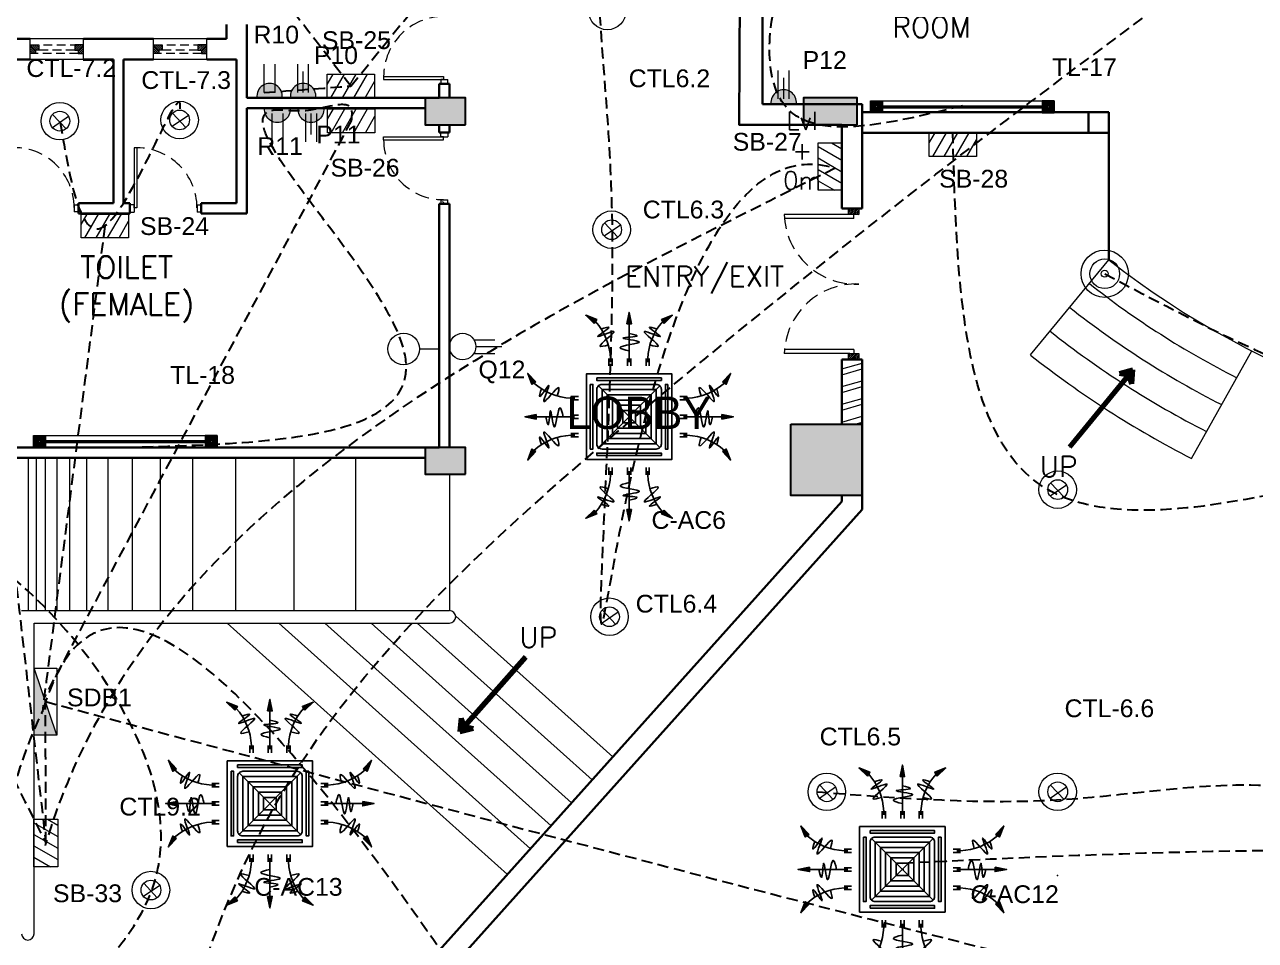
# Model space of a CAD drawing. Header units: inches. Extents: x 845 to 17085, y 908 to 10810.
# Drawn here: x 4507.4 to 4922.8, y 3583.6 to 3892.8 of the extents above; entities that cross this region are included whole.
import ezdxf

# ---------------------------------------------------------------- set-up
doc = ezdxf.new("R2010")
doc.units = ezdxf.units.IN
doc.header["$LTSCALE"] = 15
doc.header["$MEASUREMENT"] = 0
for name, pattern in [('ACAD_ISO03W100', [30, 12, -18]), ('ACAD_ISO04W100', [30.5, 24, -3, 0.5, -3]), ('CENTER2', [1.125, 0.75, -0.125, 0.125, -0.125]), ('CONTINUA', [0]), ('DASHED2', [0.375, 0.25, -0.125]), ('HIDDEN', [0.375, 0.25, -0.125])]:
    doc.linetypes.add(name, pattern=pattern)
for name, color, linetype, lineweight in [('.13', 5, 'Continuous', 13), ('.15', 4, 'Continuous', 15), ('c1', 21, 'Continuous', 30), ('E. Fixture', 6, 'Continuous', 20), ('FURN', 43, 'Continuous', 18), ('FURN 2', 34, 'Continuous', 15), ('FURNITURE', 175, 'Continuous', 80), ('GRID', 8, 'ACAD_ISO04W100', 5), ('HATCH', 251, 'Continuous', 5), ('humans', 7, 'Continuous', 15), ('L-TXT', 255, 'Continuous', 9), ('PDF_Layer1', 1, 'Continuous', 18), ('SLD', 140, 'Continuous', 9), ('wall 1', 1, 'Continuous', 35), ('WIND & DOOR', 160, 'Continuous', 9), ('window and door', 170, 'Continuous', 9)]:
    doc.layers.add(name, color=color, linetype=linetype, lineweight=lineweight)
for name, color, linetype in [('AIR', 7, 'Continuous'), ('AIR-00', 8, 'Continuous'), ('AIR-01', 105, 'Continuous'), ('AIR-02', 2, 'Continuous'), ('AIR-04', 40, 'Continuous'), ('DB cable', 141, 'HIDDEN'), ('dimension', 7, 'Continuous'), ('SB cable', 58, 'CENTER2'), ('Text', 255, 'Continuous')]:
    doc.layers.add(name, color=color, linetype=linetype)
doc.styles.add('ROMANS', font='ROMANS')
doc.styles.get("Standard").update_dxf_attribs({"font": 'arial.ttf'})
doc.dimstyles.get("Standard").update_dxf_attribs({"dimtxt": 9.75, "dimasz": 6.25, "dimexe": 0.18, "dimexo": 0.0625, "dimgap": 0.09, "dimtad": 0, "dimdec": 1, "dimzin": 0, "dimdsep": 46, "dimlunit": 4, "dimtxsty": 'Standard', "dimblk": 'ARCHTICK', "dimcen": 0.09, "dimadec": 0, "dimazin": 0, "dimtfac": 1, "dimtdec": 1, "dimtofl": 0, "dimtmove": 0, "dimatfit": 3, "dimldrblk": 'ARCHTICK', "dimfxl": 1, "dimtolj": 1, "dimtzin": 0, "dimlwd": 25, "dimarcsym": 0})

# ---------------------------------------------------------------- blocks, each defined once
blk = doc.blocks.new('ARROW')
at = {"layer": 'FURNITURE'}
h = blk.add_hatch(color=4, dxfattribs=at)
h.dxf.hatch_style = 1
h.paths.add_polyline_path([(3172.813, 3642.279), (3172.7, 3642.199), (3172.768, 3642.199)])
h.paths.add_polyline_path([(3172.768, 3642.199), (3172.7, 3642.199), (3172.813, 3642.119)])
at = {"color": 4}
blk.add_line((3173.701, 3642.202), (3173.701, 3642.196), dxfattribs=at)
at = {"layer": 'FURNITURE', "color": 4}
for p, q in [((3172.7, 3642.199), (3172.813, 3642.279)), ((3173.701, 3642.202), (3172.7, 3642.202)), ((3173.701, 3642.199), (3172.7, 3642.199)), ((3172.7, 3642.199), (3172.813, 3642.119)), ((3173.701, 3642.196), (3172.7, 3642.196)), ((3172.813, 3642.279), (3172.768, 3642.199)), ((3172.813, 3642.119), (3172.768, 3642.199))]:
    blk.add_line(p, q, dxfattribs=at)
blk = doc.blocks.new('C')
at = {"layer": 'E. Fixture'}
blk.add_hatch(color=256, dxfattribs=at).paths.add_polyline_path([(27131.11, -3595.1), (27140.34, -3595.1), (27140.34, -3591.94)])
blk.add_line((27140.34, -3591.94), (27131.11, -3595.1), dxfattribs=at)
blk.add_lwpolyline([(27131.11, -3591.94), (27140.34, -3591.94), (27140.34, -3595.1), (27131.11, -3595.1), (27131.11, -3591.94)], dxfattribs=at)
blk = doc.blocks.new('05')
at = {"layer": 'E. Fixture'}
blk.add_hatch(color=256, dxfattribs=at).paths.add_polyline_path([(27124.32, -3822.56), (27124.32, -3814.56, 1.138442)])
for p, q in [((27124.32, -3822.56), (27124.32, -3814.56)), ((27122.65, -3816.83), (27113.67, -3816.83)), ((27122.65, -3820.28), (27113.67, -3820.28)), ((27122.65, -3818.56), (27115.97, -3818.56))]:
    blk.add_line(p, q, dxfattribs=at)
blk.add_arc((27123.8, -3818.56), 4.03, 82.5917, 277.4083, dxfattribs=at)
blk = doc.blocks.new('10')
at = {"layer": 'E. Fixture'}
blk.add_hatch(color=256, dxfattribs=at).paths.add_polyline_path([(27132.13, -3831.38), (27132.13, -3823.38, 1.138442)])
for p, q in [((27132.13, -3831.38), (27132.13, -3823.38)), ((27130.46, -3825.65), (27121.48, -3825.65)), ((27130.46, -3829.1), (27121.48, -3829.1))]:
    blk.add_line(p, q, dxfattribs=at)
blk.add_arc((27131.61, -3827.38), 4.03, 82.5917, 277.4083, dxfattribs=at)
blk = doc.blocks.new('oo')
at = {"layer": 'E. Fixture', "lineweight": 15}
for p, q in [((755.23, 589.1), (809.18, 589.1)), ((755.23, 589.03), (809.18, 589.03)), ((755.23, 588.97), (809.18, 588.97)), ((755.23, 588.9), (809.18, 588.9)), ((755.23, 588.77), (809.18, 588.77)), ((755.23, 588.63), (809.18, 588.63)), ((755.23, 588.57), (809.18, 588.57)), ((755.23, 588.5), (809.18, 588.5)), ((755.23, 588.43), (809.18, 588.43)), ((755.23, 588.43), (809.18, 588.43))]:
    blk.add_line(p, q, dxfattribs=at)
at = {"layer": 'E. Fixture', "color": 5, "lineweight": 15}
blk.add_lwpolyline([(751.23, 590.77), (813.18, 590.77), (813.18, 586.76), (751.23, 586.76), (751.23, 590.77)], dxfattribs=at)
at = {"layer": 'HATCH', "lineweight": 15}
for points in [[(751.23, 590.77), (755.23, 590.77), (755.23, 586.76), (751.23, 586.76)], [(751.56, 590.43), (754.89, 590.43), (754.89, 587.1), (751.56, 587.1)], [(751.89, 590.1), (754.56, 590.1), (754.56, 587.43), (751.89, 587.43)], [(813.18, 590.77), (809.18, 590.77), (809.18, 586.76), (813.18, 586.76)], [(812.85, 590.43), (809.51, 590.43), (809.51, 587.1), (812.85, 587.1)], [(812.52, 590.1), (809.85, 590.1), (809.85, 587.43), (812.52, 587.43)], [(752.23, 589.77), (754.23, 589.77), (754.23, 587.76), (752.23, 587.76)], [(752.56, 589.43), (753.89, 589.43), (753.89, 588.1), (752.56, 588.1)], [(752.89, 589.1), (753.56, 589.1), (753.56, 588.43), (752.89, 588.43)], [(812.18, 589.77), (810.18, 589.77), (810.18, 587.76), (812.18, 587.76)], [(811.85, 589.43), (810.52, 589.43), (810.52, 588.1), (811.85, 588.1)], [(811.52, 589.1), (810.85, 589.1), (810.85, 588.43), (811.52, 588.43)]]:
    blk.add_lwpolyline(points, close=True, dxfattribs=at)
blk = doc.blocks.new('FCU-13000P (CASSETTE SPLIT)')
at = {"layer": 'AIR-00', "ltscale": 3}
for p, q in [((0, 0.523), (0, 1)), ((-0.193, 0.558), (-0.193, 0.487)), ((-0.162, 0.558), (-0.162, 0.487)), ((-0.016, 0.558), (-0.016, 0.487)), ((0.016, 0.558), (0.016, 0.487)), ((0.162, 0.558), (0.162, 0.487)), ((0.193, 0.558), (0.193, 0.487)), ((-0.558, 0.193), (-0.487, 0.193)), ((-0.558, 0.162), (-0.487, 0.162)), ((0.558, 0.193), (0.487, 0.193)), ((0.558, 0.162), (0.487, 0.162)), ((-0.523, 0), (-1, 0)), ((-0.558, 0.016), (-0.487, 0.016)), ((0.558, 0.016), (0.487, 0.016)), ((0.523, 0), (1, 0)), ((-0.558, -0.016), (-0.487, -0.016)), ((0.558, -0.016), (0.487, -0.016)), ((-0.558, -0.162), (-0.487, -0.162)), ((-0.558, -0.193), (-0.487, -0.193)), ((0.558, -0.162), (0.487, -0.162)), ((0.558, -0.193), (0.487, -0.193)), ((-0.193, -0.558), (-0.193, -0.487)), ((-0.162, -0.558), (-0.162, -0.487)), ((-0.016, -0.558), (-0.016, -0.487)), ((0, -0.523), (0, -1)), ((0.016, -0.558), (0.016, -0.487)), ((0.162, -0.558), (0.162, -0.487)), ((0.193, -0.558), (0.193, -0.487))]:
    blk.add_line(p, q, dxfattribs=at)
at = {"layer": 'AIR-00'}
for p, q in [((0.295, -0.295), (-0.295, 0.295)), ((0.295, 0.295), (-0.295, -0.295))]:
    blk.add_line(p, q, dxfattribs=at)
at = {"layer": 'AIR-00', "ltscale": 3}
for points in [[(-0.335, 0.895), (-0.311, 0.932), (-0.416, 0.973)], [(-0.022, 0.89), (0.022, 0.89), (0, 1)], [(0.335, 0.895), (0.311, 0.932), (0.416, 0.973)], [(-0.895, 0.335), (-0.932, 0.311), (-0.973, 0.416)], [(0.895, 0.335), (0.932, 0.311), (0.973, 0.416)], [(-0.89, 0.022), (-0.89, -0.022), (-1, 0)], [(0.89, 0.022), (0.89, -0.022), (1, 0)], [(-0.895, -0.335), (-0.932, -0.311), (-0.973, -0.416)], [(0.895, -0.335), (0.932, -0.311), (0.973, -0.416)], [(-0.335, -0.895), (-0.311, -0.932), (-0.416, -0.973)], [(-0.022, -0.89), (0.022, -0.89), (0, -1)], [(0.335, -0.895), (0.311, -0.932), (0.416, -0.973)]]:
    blk.add_lwpolyline(points, close=True, dxfattribs=at)
at = {"layer": 'AIR-00'}
for points in [[(-0.323, 0.914, -0.171809), (-0.178, 0.558), (-0.178, 0.522)], [(0.323, 0.914, 0.171809), (0.178, 0.558), (0.178, 0.522)], [(-0.914, 0.323, 0.171809), (-0.558, 0.178), (-0.522, 0.178)], [(0.914, 0.323, -0.171809), (0.558, 0.178), (0.522, 0.178)], [(-0.914, -0.323, -0.171809), (-0.558, -0.178), (-0.522, -0.178)], [(0.914, -0.323, 0.171809), (0.558, -0.178), (0.522, -0.178)], [(-0.323, -0.914, 0.171809), (-0.178, -0.558), (-0.178, -0.522)], [(0.323, -0.914, -0.171809), (0.178, -0.558), (0.178, -0.522)]]:
    blk.add_lwpolyline(points, format="xyb", dxfattribs=at)
for points in [[(-0.26, -0.26), (0.26, -0.26), (0.26, 0.26), (-0.26, 0.26)], [(-0.21, -0.21), (0.21, -0.21), (0.21, 0.21), (-0.21, 0.21)], [(-0.16, -0.16), (0.16, -0.16), (0.16, 0.16), (-0.16, 0.16)], [(-0.11, -0.11), (0.11, -0.11), (0.11, 0.11), (-0.11, 0.11)], [(-0.06, -0.06), (0.06, -0.06), (0.06, 0.06), (-0.06, 0.06)]]:
    blk.add_lwpolyline(points, close=True, dxfattribs=at)
at = {"layer": 'AIR-00', "ltscale": 3}
for points in [[(-0.268, 0.84), (-0.231, 0.852), (-0.134, 0.882), (-0.422, 0.704), (0.005, 0.903), (-0.358, 0.645), (-0.239, 0.678), (-0.199, 0.69)], [(0.268, 0.84), (0.231, 0.852), (0.134, 0.882), (0.422, 0.704), (-0.005, 0.903), (0.358, 0.645), (0.239, 0.678), (0.199, 0.69)], [(-0.84, 0.268), (-0.852, 0.231), (-0.882, 0.134), (-0.704, 0.422), (-0.903, -0.005), (-0.645, 0.358), (-0.678, 0.239), (-0.69, 0.199)], [(0.84, 0.268), (0.852, 0.231), (0.882, 0.134), (0.704, 0.422), (0.903, -0.005), (0.645, 0.358), (0.678, 0.239), (0.69, 0.199)], [(-0.84, -0.268), (-0.852, -0.231), (-0.882, -0.134), (-0.704, -0.422), (-0.903, 0.005), (-0.645, -0.358), (-0.678, -0.239), (-0.69, -0.199)], [(0.84, -0.268), (0.852, -0.231), (0.882, -0.134), (0.704, -0.422), (0.903, 0.005), (0.645, -0.358), (0.678, -0.239), (0.69, -0.199)], [(-0.268, -0.84), (-0.231, -0.852), (-0.134, -0.882), (-0.422, -0.704), (0.005, -0.903), (-0.358, -0.645), (-0.239, -0.678), (-0.199, -0.69)], [(0.268, -0.84), (0.231, -0.852), (0.134, -0.882), (0.422, -0.704), (-0.005, -0.903), (0.358, -0.645), (0.239, -0.678), (0.199, -0.69)]]:
    blk.add_open_spline(points, degree=3, knots=[0.0032834, 0.0032834, 0.0032834, 0.0032834, 0.0712567, 0.1924075, 0.3347111, 0.5062145, 0.5813292, 0.5813292, 0.5813292, 0.5813292], dxfattribs=at)
for points in [[(0, 0.8), (0.077, 0.776), (-0.058, 0.755), (0.098, 0.718), (-0.087, 0.663), (0, 0.631)], [(-0.8, 0), (-0.776, -0.077), (-0.755, 0.058), (-0.718, -0.098), (-0.663, 0.087), (-0.631, 0)], [(0.8, 0), (0.776, -0.077), (0.755, 0.058), (0.718, -0.098), (0.663, 0.087), (0.631, 0)], [(0, -0.8), (0.077, -0.776), (-0.058, -0.755), (0.098, -0.718), (-0.087, -0.663), (0, -0.631)]]:
    blk.add_spline(points, degree=3, dxfattribs=at)
for points in [[(-0.416, 0.973), (-0.335, 0.895), (-0.311, 0.932)], [(0, 1), (-0.022, 0.89), (0.022, 0.89)], [(0.416, 0.973), (0.335, 0.895), (0.311, 0.932)], [(-0.973, 0.416), (-0.895, 0.335), (-0.932, 0.311)], [(0.973, 0.416), (0.895, 0.335), (0.932, 0.311)], [(-1, 0), (-0.89, 0.022), (-0.89, -0.022)], [(1, 0), (0.89, 0.022), (0.89, -0.022)], [(-0.973, -0.416), (-0.895, -0.335), (-0.932, -0.311)], [(0.973, -0.416), (0.895, -0.335), (0.932, -0.311)], [(-0.416, -0.973), (-0.335, -0.895), (-0.311, -0.932)], [(0, -1), (-0.022, -0.89), (0.022, -0.89)], [(0.416, -0.973), (0.335, -0.895), (0.311, -0.932)]]:
    blk.add_solid(points, dxfattribs=at)
at = {"layer": 'AIR-01'}
for points in [[(-0.31, 0.372), (0.31, 0.372), (0.31, 0.348), (-0.31, 0.348)], [(-0.373, 0.31), (-0.348, 0.31), (-0.348, -0.31), (-0.373, -0.31)], [(0.372, 0.31), (0.348, 0.31), (0.348, -0.31), (0.372, -0.31)], [(-0.31, -0.373), (0.31, -0.373), (0.31, -0.348), (-0.31, -0.348)]]:
    blk.add_lwpolyline(points, close=True, dxfattribs=at)
at = {"layer": 'AIR-02'}
blk.add_lwpolyline([(-0.26, -0.31), (0.26, -0.31, 0.414214), (0.31, -0.26), (0.31, 0.26, 0.414214), (0.26, 0.31), (-0.26, 0.31, 0.414214), (-0.31, 0.26), (-0.31, -0.26, 0.414214)], format="xyb", close=True, dxfattribs=at)
at = {"layer": 'AIR-04'}
blk.add_lwpolyline([(-0.41, -0.41), (0.41, -0.41), (0.41, 0.41), (-0.41, 0.41)], close=True, dxfattribs=at)
blk = doc.blocks.new('L4')
at = {"layer": 'E. Fixture'}
for radius in [8, 8, 5, 1.17]:
    blk.add_circle((39232.56, 28184.17), radius, dxfattribs=at)
blk = doc.blocks.new('_ArchTick')
at = {"layer": 'GRID', "color": 0, "const_width": 0.15}
blk.add_lwpolyline([(-0.5, -0.5), (0.5, 0.5)], dxfattribs=at)
blk = doc.blocks.new('*D328')
at = {"layer": 'Defpoints', "color": 0, "linetype": 'DASHED2', "lineweight": 211, "transparency": 16777216}
for p in [(4447.8, 4239.51), (4276.42, 3387.16), (4447.8, 3387.16), (4733.32, 1786.91), (4733.32, 1708.41), (4746.82, 1708.41)]:
    blk.add_point(p, dxfattribs=at)
at = {"layer": 'dimension', "color": 0, "linetype": 'DASHED2', "lineweight": -2, "transparency": 16777216}
for p, q in [((4733.38, 1786.91), (4747, 1786.91)), ((4733.38, 1708.41), (4747, 1708.41))]:
    blk.add_line(p, q, dxfattribs=at)
at = {"layer": 'dimension', "color": 0, "linetype": 'Continuous', "lineweight": 25, "transparency": 16777216}
for p, q in [((4746.82, 1786.91), (4746.82, 1764.29)), ((4746.82, 1708.41), (4746.82, 1731.03))]:
    blk.add_line(p, q, dxfattribs=at)
at = {"layer": 'L-TXT', "color": 0, "linetype": 'DASHED2', "lineweight": -2, "transparency": 16777216}
for p, q in [((4447.74, 4239.51), (4276.24, 4239.51)), ((4447.74, 3387.16), (4276.24, 3387.16))]:
    blk.add_line(p, q, dxfattribs=at)
at = {"layer": 'L-TXT', "color": 0, "linetype": 'Continuous', "lineweight": 25, "transparency": 16777216}
for p, q in [((4276.42, 4239.51), (4276.42, 3833.69)), ((4276.42, 3387.16), (4276.42, 3792.99))]:
    blk.add_line(p, q, dxfattribs=at)
at = {"layer": 'dimension', "color": 0, "linetype": 'DASHED2', "lineweight": 25, "transparency": 16777216, "xscale": 6.25, "yscale": 6.25, "zscale": 6.25}
for p, rotation in [((4746.82, 1786.91), 90), ((4746.82, 1708.41), 270)]:
    blk.add_blockref('_ArchTick', p, dxfattribs=dict(at, rotation=rotation))
at = {"layer": 'L-TXT', "color": 0, "linetype": 'DASHED2', "lineweight": 25, "transparency": 16777216, "xscale": 6.25, "yscale": 6.25, "zscale": 6.25}
for p, rotation in [((4276.42, 4239.51), 90), ((4276.42, 3387.16), 270)]:
    blk.add_blockref('_ArchTick', p, dxfattribs=dict(at, rotation=rotation))
at = {"layer": 'dimension', "color": 0, "linetype": 'DASHED2', "lineweight": 30, "transparency": 16777216, "insert": (4746.82, 1747.66), "char_height": 9.75, "attachment_point": 5, "rotation": 90}
blk.add_mtext('\\A1;6\'-6{\\H1x;\\S1/2;}"', dxfattribs=at)
at = {"layer": 'L-TXT', "color": 0, "linetype": 'DASHED2', "lineweight": 211, "transparency": 16777216, "insert": (4276.42, 3813.34), "char_height": 9.75, "attachment_point": 5, "rotation": 90}
blk.add_mtext('\\A1;71\'-0{\\H1x;\\S1/2;}"', dxfattribs=at)
blk = doc.blocks.new('*D331')
at = {"layer": 'Defpoints', "color": 0, "linetype": 'DASHED2', "lineweight": 211, "transparency": 16777216}
for p in [(5671.72, 4291.1), (4447.8, 4239.51), (5671.72, 4239.51), (4819.32, 1356.91), (4865.82, 1356.91), (4865.82, 1021.91)]:
    blk.add_point(p, dxfattribs=at)
at = {"layer": 'dimension', "color": 0, "linetype": 'DASHED2', "lineweight": -2, "transparency": 16777216}
for p, q in [((4865.75, 1356.91), (4819.14, 1356.91)), ((4865.75, 1021.91), (4819.14, 1021.91))]:
    blk.add_line(p, q, dxfattribs=at)
at = {"layer": 'dimension', "color": 0, "linetype": 'Continuous', "lineweight": 25, "transparency": 16777216}
for p, q in [((4819.32, 1356.91), (4819.32, 1210.11)), ((4819.32, 1021.91), (4819.32, 1168.7))]:
    blk.add_line(p, q, dxfattribs=at)
at = {"layer": 'L-TXT', "color": 0, "linetype": 'DASHED2', "lineweight": -2, "transparency": 16777216}
for p, q in [((4447.8, 4239.58), (4447.8, 4291.28)), ((5671.72, 4239.58), (5671.72, 4291.28))]:
    blk.add_line(p, q, dxfattribs=at)
at = {"layer": 'L-TXT', "color": 0, "linetype": 'Continuous', "lineweight": 25, "transparency": 16777216}
for p, q in [((4447.8, 4291.1), (5048.07, 4291.1)), ((5671.72, 4291.1), (5071.45, 4291.1))]:
    blk.add_line(p, q, dxfattribs=at)
at = {"layer": 'dimension', "color": 0, "linetype": 'DASHED2', "lineweight": 25, "transparency": 16777216, "xscale": 6.25, "yscale": 6.25, "zscale": 6.25}
for p, rotation in [((4819.32, 1356.91), 90), ((4819.32, 1021.91), 270)]:
    blk.add_blockref('_ArchTick', p, dxfattribs=dict(at, rotation=rotation))
at = {"layer": 'L-TXT', "color": 0, "linetype": 'DASHED2', "lineweight": 25, "transparency": 16777216, "xscale": 6.25, "yscale": 6.25, "zscale": 6.25, "rotation": 180}
blk.add_blockref('_ArchTick', (4447.8, 4291.1), dxfattribs=at)
at = {"layer": 'L-TXT', "color": 0, "linetype": 'DASHED2', "lineweight": 25, "transparency": 16777216, "xscale": 6.25, "yscale": 6.25, "zscale": 6.25}
blk.add_blockref('_ArchTick', (5671.72, 4291.1), dxfattribs=at)
at = {"layer": 'dimension', "color": 0, "linetype": 'DASHED2', "lineweight": 30, "transparency": 16777216, "insert": (4819.32, 1189.41), "char_height": 9.75, "attachment_point": 5, "rotation": 90}
blk.add_mtext('\\A1;27\'-11"', dxfattribs=at)
at = {"layer": 'L-TXT', "color": 0, "linetype": 'DASHED2', "lineweight": 211, "transparency": 16777216, "insert": (5059.76, 4291.1), "char_height": 9.75, "attachment_point": 5}
blk.add_mtext("\\A1;102'", dxfattribs=at)

msp = doc.modelspace()

# ---------------------------------------------------------------- hatches: boundary and pattern name
at = {"layer": 'E. Fixture', "lineweight": 5}
h = msp.add_hatch(dxfattribs=at)
h.set_pattern_fill('ANSI31', color=256, scale=26.668912, angle=15, style=0)
h.set_pattern_definition([(60, (-66222.015, 11306.3325), (-2.88699442, 1.666807), [])])
h.paths.add_polyline_path([(4609.54, 3868.04), (4625.54, 3868.04), (4625.54, 3876.04), (4609.54, 3876.04)])
h = msp.add_hatch(dxfattribs=at)
h.set_pattern_fill('ANSI31', color=256, scale=26.668912, angle=15, style=0)
h.set_pattern_definition([(60, (-66221.9416, 11294.5836), (-2.88699442, 1.666807), [])])
h.paths.add_polyline_path([(4609.61, 3856.29), (4625.61, 3856.29), (4625.61, 3864.29), (4609.61, 3864.29)])
h = msp.add_hatch(dxfattribs=at)
h.set_pattern_fill('ANSI31', color=256, scale=26.668912, angle=15, style=0)
h.set_pattern_definition([(60, (-66018.866, 11286.585), (-2.88699442, 1.666807), [])])
h.paths.add_polyline_path([(4812.69, 3848.29), (4828.69, 3848.29), (4828.69, 3856.29), (4812.69, 3856.29)])
h = msp.add_hatch(dxfattribs=at)
h.set_pattern_fill('ANSI31', color=256, scale=26.668912, angle=-75, style=0)
h.set_pattern_definition([(330, (12213.495, 74684.3908), (1.666807, 2.88699442), [])])
h.paths.add_polyline_path([(4775.2, 3852.84), (4775.2, 3836.84), (4783.21, 3836.84), (4783.21, 3852.84)])
h = msp.add_hatch(dxfattribs=at)
h.set_pattern_fill('ANSI31', color=256, scale=26.668912, angle=15, style=0)
h.set_pattern_definition([(60, (-66305.0866, 11259.1183), (-2.88699442, 1.666807), [])])
h.paths.add_polyline_path([(4526.46, 3820.83), (4542.47, 3820.83), (4542.47, 3828.83), (4526.46, 3828.83)])
h = msp.add_hatch(dxfattribs=at)
h.set_pattern_fill('ANSI31', color=256, scale=26.668912, angle=-75, style=0)
h.set_pattern_definition([(330, (11948.827, 74456.0775), (1.666807, 2.88699442), [])])
h.paths.add_polyline_path([(4510.54, 3624.53), (4510.54, 3608.52), (4518.54, 3608.52), (4518.54, 3624.53)])
at = {"layer": 'HATCH'}
h = msp.add_hatch(color=256, dxfattribs=at)
h.dxf.hatch_style = 1
h.paths.add_polyline_path([(4656.17, 3868.04), (4656.17, 3859), (4642.6, 3859), (4642.6, 3868.04)])
h = msp.add_hatch(color=256, dxfattribs=at)
h.dxf.hatch_style = 1
h.paths.add_polyline_path([(4788.42, 3868.04), (4788.42, 3859), (4770.33, 3859), (4770.33, 3868.04)])
at = {"layer": 'HATCH', "lineweight": 0, "true_color": 0x000000}
h = msp.add_hatch(dxfattribs=at)
h.set_pattern_fill('ANSI31', color=18, scale=0.135883)
h.set_pattern_definition([(45, (-944786.2535, -1058473.06295), (-0.30506607815, 0.30506607815), [])])
h.paths.add_polyline_path([(4788.94, 3781.77), (4788.6, 3781.77), (4785.54, 3781.77), (4785.54, 3779.73), (4788.94, 3779.73)])
h.paths.add_polyline_path([(4788.94, 3830.68), (4785.54, 3830.68), (4785.54, 3828.64), (4785.88, 3828.64), (4788.94, 3828.64)])
at = {"layer": 'HATCH'}
h = msp.add_hatch(dxfattribs=at)
h.set_pattern_fill('ANSI32', color=256, scale=0.603121, angle=151)
h.set_pattern_definition([(196, (-97027.0666, -51606.939), (1.58346172, -5.52218727), []), (196, (-97029.435, -51605.626), (1.58346172, -5.52218727), [])])
h.paths.add_polyline_path([(4783.21, 3757.94), (4790.14, 3757.94), (4790.14, 3779.73), (4783.21, 3779.73)])
h = msp.add_hatch(color=256, dxfattribs=at)
h.dxf.hatch_style = 1
h.paths.add_polyline_path([(4790.14, 3747.68), (4766.02, 3747.68), (4766.02, 3733.82), (4790.14, 3733.82)])
h.paths.add_polyline_path([(4790.14, 3757.94), (4766.02, 3757.94), (4766.02, 3747.68), (4790.14, 3747.68)])
h = msp.add_hatch(color=256, dxfattribs=at)
h.dxf.hatch_style = 1
h.paths.add_polyline_path([(4656.17, 3750.06), (4656.17, 3741.01), (4642.6, 3741.01), (4642.6, 3750.06)])

# ---------------------------------------------------------------- linework, layer by layer
at = {"layer": '.13'}
for p, q in [((4670.35, 3605.92), (4575.73, 3690.75)), ((4678.12, 3614.6), (4593.19, 3690.75)), ((4685.07, 3622.34), (4608.77, 3690.75)), ((4692.01, 3630.09), (4624.36, 3690.75)), ((4698.96, 3637.83), (4639.94, 3690.75)), ((4705.9, 3645.58), (4652.91, 3693.1))]:
    msp.add_line(p, q, dxfattribs=at)
at = {"layer": '.15', "lineweight": 15}
for p, q in [((4527.3, 3887.95), (4509.21, 3887.95)), ((4568.92, 3887.95), (4550.83, 3887.95)), ((4527.3, 3881.01), (4509.21, 3881.01)), ((4568.92, 3881.01), (4550.83, 3881.01))]:
    msp.add_line(p, q, dxfattribs=at)
at = {"layer": 'c1'}
for points in [[(4656.17, 3859), (4656.17, 3868.04), (4642.6, 3868.04), (4642.6, 3859)], [(4788.42, 3859), (4788.42, 3868.04), (4770.33, 3868.04), (4770.33, 3859)], [(4766.02, 3757.94), (4790.14, 3757.94), (4790.14, 3733.82), (4766.02, 3733.82)], [(4656.17, 3741.01), (4656.17, 3750.06), (4642.6, 3750.06), (4642.6, 3741.01)]]:
    msp.add_lwpolyline(points, close=True, dxfattribs=at)
at = {"layer": 'DB cable', "color": 6, "linetype": 'DASHED2', "lineweight": 30}
msp.add_spline([(4514.45, 3664.24), (5660.97, 3625.08), (5306.65, 4047.26), (4795.8, 4047.26), (5209.4, 4177.92)], degree=3, dxfattribs=at)
at = {"layer": 'DB cable', "linetype": 'DASHED2', "lineweight": 30}
for points in [[(4539.59, 3463.74), (4592.3, 3629.81), (4713.54, 3760.41), (5225.99, 4129.66)], [(4803.17, 3318.92), (5052.79, 3318.92), (5265.67, 3319.53), (5376.59, 3740.68), (5225.99, 4129.66)], [(4803.42, 3465.42), (5050.92, 3463.27), (5269.03, 3463.27), (5225.99, 4129.66)], [(4803.66, 3609.74), (5051.16, 3609.74), (5267.16, 3606.09), (5225.99, 4129.66)], [(4617.54, 3872.04), (4759.9, 4047.39)], [(4617.61, 3860.29), (4513.97, 3665.62)], [(4781.03, 3844.34), (4514.54, 3616.53), (4514.3, 3615.73)], [(4490.6, 3825.91), (4514.54, 3616.53)], [(4534.47, 3824.83), (4513.36, 3660.85)], [(4706.17, 3493.47), (4514.45, 3664.24), (4513.36, 3660.85)], [(4704.13, 3270.75), (4513.36, 3660.85), (4513.89, 3661.99)], [(4514.54, 3616.53), (4514.45, 3664.24)]]:
    msp.add_spline(points, degree=3, dxfattribs=at)
at = {"layer": 'E. Fixture', "lineweight": 5}
for p, q in [((4522.22, 3861.74), (4516.77, 3857.97)), ((4516.84, 3862.47), (4521.39, 3857.62)), ((4562.65, 3862.14), (4557.21, 3858.37)), ((4557.27, 3862.87), (4561.83, 3858.02)), ((4708.49, 3825.1), (4703.05, 3821.34)), ((4703.11, 3825.83), (4707.67, 3820.98)), ((4647.33, 3785.3), (4647.33, 3781.26)), ((4659.11, 3786.41), (4666.09, 3786.41)), ((4640.66, 3783.28), (4647.33, 3783.28)), ((4659.11, 3781.81), (4666.09, 3781.81)), ((4659.7, 3784.11), (4668.51, 3784.11)), ((4859.05, 3737.35), (4853.61, 3733.59)), ((4853.67, 3738.09), (4858.23, 3733.23)), ((4707.75, 3694.45), (4702.31, 3690.68)), ((4702.37, 3695.18), (4706.93, 3690.33)), ((4781.14, 3635.35), (4775.7, 3631.59)), ((4775.76, 3636.09), (4780.32, 3631.23)), ((4859.05, 3635.35), (4853.61, 3631.59)), ((4853.67, 3636.09), (4858.23, 3631.23)), ((4552.97, 3602.18), (4547.52, 3598.41)), ((4547.59, 3602.91), (4552.14, 3598.06))]:
    msp.add_line(p, q, dxfattribs=at)
for points in [[(4609.54, 3876.04), (4625.54, 3876.04), (4625.54, 3868.04), (4609.54, 3868.04)], [(4609.61, 3864.29), (4625.61, 3864.29), (4625.61, 3856.29), (4609.61, 3856.29)], [(4812.69, 3856.29), (4828.69, 3856.29), (4828.69, 3848.29), (4812.69, 3848.29)], [(4783.21, 3852.84), (4783.21, 3836.84), (4775.2, 3836.84), (4775.2, 3852.84)], [(4526.46, 3828.83), (4542.47, 3828.83), (4542.47, 3820.83), (4526.46, 3820.83)], [(4518.54, 3624.53), (4518.54, 3608.52), (4510.54, 3608.52), (4510.54, 3624.53)]]:
    msp.add_lwpolyline(points, close=True, dxfattribs=at)
for centre, radius in [((4704.07, 3897.36), 6.33), ((4519.27, 3860.19), 6.33), ((4559.7, 3860.58), 6.33), ((4559.7, 3860.58), 3.33), ((4519.27, 3860.19), 3.33), ((4705.54, 3823.55), 6.33), ((4705.54, 3823.55), 3.33), ((4635.33, 3783.28), 5.33), ((4655.24, 3784.11), 4.46), ((4856.1, 3735.8), 6.33), ((4856.1, 3735.8), 3.33), ((4704.8, 3692.9), 6.33), ((4704.8, 3692.9), 3.33), ((4778.19, 3633.8), 6.33), ((4856.1, 3633.8), 6.33), ((4778.19, 3633.8), 3.33), ((4856.1, 3633.8), 3.33), ((4550.02, 3600.63), 6.33), ((4550.02, 3600.63), 3.33)]:
    msp.add_circle(centre, radius, dxfattribs=at)
at = {"layer": 'FURN'}
for p, q in [((4846.94, 3781.25), (4873.39, 3813.39)), ((4901.26, 3746.35), (4921.65, 3782.66)), ((4506.34, 3694.99), (4650.8, 3694.99)), ((4510.58, 3690.75), (4650.8, 3690.75)), ((4510.58, 3585.86), (4510.58, 3690.75))]:
    msp.add_line(p, q, dxfattribs=at)
for centre, radius, start, end in [((5050.68, 4038.61), 297.03, 231.7478, 243.1571), ((5050.68, 4038.61), 307.44, 231.7072, 243.0734), ((5050.68, 4038.61), 317.84, 231.6692, 242.9952), ((5050.68, 4038.61), 328.25, 231.6335, 242.9219), ((4650.8, 3692.87), 2.12, 270, 90), ((4508.46, 3585.86), 2.12, 180, 0)]:
    msp.add_arc(centre, radius, start, end, dxfattribs=at)
at = {"layer": 'FURN 2'}
for p, q in [((4508.55, 3746.59), (4508.55, 3694.99)), ((4511.33, 3746.59), (4511.33, 3694.99)), ((4514.28, 3746.59), (4514.28, 3694.99)), ((4518.2, 3746.59), (4518.2, 3694.99)), ((4522.56, 3746.59), (4522.56, 3694.99)), ((4528.31, 3746.59), (4528.31, 3694.99)), ((4535.45, 3746.59), (4535.45, 3694.99)), ((4543.68, 3746.59), (4543.68, 3694.99)), ((4553.1, 3746.59), (4553.1, 3694.99)), ((4564.07, 3746.59), (4564.07, 3694.99)), ((4578.57, 3746.59), (4578.57, 3694.99)), ((4598.23, 3746.59), (4598.23, 3694.99)), ((4619.03, 3746.59), (4619.03, 3694.99)), ((4650.8, 3741.01), (4650.8, 3694.99))]:
    msp.add_line(p, q, dxfattribs=at)
msp.add_arc((5050.68, 4038.61), 286.63, 231.7915, 308.4984, dxfattribs=at)
at = {"layer": 'HATCH', "lineweight": 0}
for p, q in [((4509.21, 3885.37), (4511.02, 3883.56)), ((4509.21, 3884.71), (4510.95, 3882.97)), ((4509.26, 3885.99), (4511.07, 3884.18)), ((4509.92, 3885.99), (4511.73, 3884.18)), ((4510.58, 3885.99), (4512.23, 3884.34)), ((4511.24, 3885.99), (4512.23, 3885)), ((4511.9, 3885.99), (4512.23, 3885.67)), ((4525.93, 3885.99), (4524.29, 3884.34)), ((4525.27, 3885.99), (4524.29, 3885)), ((4524.61, 3885.99), (4524.29, 3885.67)), ((4526.6, 3885.99), (4524.79, 3884.18)), ((4527.26, 3885.99), (4525.45, 3884.18)), ((4527.3, 3885.37), (4525.49, 3883.56)), ((4527.3, 3884.71), (4525.57, 3882.97)), ((4550.83, 3885.37), (4552.63, 3883.56)), ((4550.83, 3884.71), (4552.56, 3882.97)), ((4550.87, 3885.99), (4552.68, 3884.18)), ((4551.53, 3885.99), (4553.34, 3884.18)), ((4552.19, 3885.99), (4553.84, 3884.34)), ((4552.86, 3885.99), (4553.84, 3885)), ((4553.52, 3885.99), (4553.84, 3885.67)), ((4567.55, 3885.99), (4565.9, 3884.34)), ((4566.89, 3885.99), (4565.9, 3885)), ((4566.23, 3885.99), (4565.9, 3885.67)), ((4568.21, 3885.99), (4566.4, 3884.18)), ((4568.87, 3885.99), (4567.06, 3884.18)), ((4568.92, 3885.37), (4567.11, 3883.56)), ((4568.92, 3884.71), (4567.18, 3882.97)), ((4509.21, 3884.05), (4510.29, 3882.97)), ((4509.21, 3883.39), (4509.62, 3882.97)), ((4527.3, 3884.05), (4526.23, 3882.97)), ((4527.3, 3883.39), (4526.89, 3882.97)), ((4550.83, 3884.05), (4551.9, 3882.97)), ((4550.83, 3883.39), (4551.24, 3882.97)), ((4568.92, 3884.05), (4567.84, 3882.97)), ((4568.92, 3883.39), (4568.51, 3882.97))]:
    msp.add_line(p, q, dxfattribs=at)
at = {"layer": 'HATCH', "linetype": 'ACAD_ISO03W100', "lineweight": 0, "ltscale": 15}
msp.add_line((4649.25, 3832.24), (4648.39, 3833.1), dxfattribs=at)
at = {"layer": 'humans', "linetype": 'ByBlock'}
for p, q in [((4650.38, 3573.26), (4685.32, 3612.24)), ((4803.66, 3607.63), (4804.16, 3607.63))]:
    msp.add_line(p, q, dxfattribs=at)
for p in [(4778.08, 3605.52), (4855.99, 3605.52)]:
    msp.add_point(p, dxfattribs=at)
at = {"layer": 'PDF_Layer1', "lineweight": 18}
for p, q in [((4509.21, 3881.01), (4509.21, 3887.95)), ((4527.3, 3881.01), (4527.3, 3887.95)), ((4550.83, 3881.01), (4550.83, 3887.95)), ((4568.92, 3881.01), (4568.92, 3887.95))]:
    msp.add_line(p, q, dxfattribs=at)
at = {"layer": 'SB cable', "color": 2, "linetype": 'DASHED2', "lineweight": 30}
for points in [[(4700.16, 4014.35), (4701.57, 3895.15), (4705.73, 3820.22), (4702.31, 3690.68), (4779.2, 3844.84), (4781.03, 3844.34)], [(4823.92, 3865.37), (4763.62, 3865.93), (4791.26, 3941.32), (4802.6, 3941.87), (4823.18, 3937.55)], [(4871.98, 3808.67), (4939.81, 3775.56), (5014.31, 3754.45), (5089.66, 3754.64), (5162.27, 3774.76), (5228.46, 3807.74), (5340.15, 3902.55), (5340.79, 3902.04)], [(4598.04, 3897.28), (4617.54, 3872.04)], [(4519.37, 3859.77), (4534.47, 3824.83), (4559.7, 3863.92), (4559.54, 3862.65)], [(4588.23, 3869.82), (4617.54, 3872.04)], [(4541.38, 3750.06), (4635.33, 3783.28), (4592.69, 3864.02), (4604.03, 3864.02), (4617.61, 3864.29), (4617.61, 3860.29)], [(4774.86, 3633.8), (4858.23, 3631.23), (4936.97, 3635.35), (5011.85, 3637.13), (5011.78, 3735.66), (4934.25, 3735.47), (4852.77, 3735.8), (4820.69, 3856.29)], [(4492.1, 3457.05), (4596.34, 3459.97), (4593.13, 3538.48), (4491.36, 3537.89), (4550.25, 3600.3), (4476.7, 3719.94), (4514.54, 3616.53)]]:
    msp.add_spline(points, degree=3, dxfattribs=at)
at = {"layer": 'wall 1', "ltscale": 1.5}
for p, q in [((4748.53, 3859), (4749.47, 4043.39)), ((4756.41, 3865.93), (4756.41, 3941.87)), ((4575.48, 3887.95), (4575.48, 3892.77)), ((4582.41, 3892.77), (4582.41, 3868.04)), ((4582.41, 3892.77), (4582.41, 3870.4)), ((4486.42, 3887.95), (4509.21, 3887.95)), ((4527.3, 3887.95), (4550.83, 3887.95)), ((4568.92, 3887.95), (4575.48, 3887.95)), ((4499.18, 3881.01), (4509.21, 3881.01)), ((4527.3, 3881.01), (4537.33, 3881.01)), ((4537.33, 3881.01), (4537.33, 3832.46)), ((4540.8, 3881.01), (4550.83, 3881.01)), ((4540.8, 3881.01), (4540.8, 3832.46)), ((4568.92, 3881.01), (4578.95, 3881.01)), ((4578.95, 3881.01), (4578.95, 3832.46)), ((4647.33, 3872.82), (4647.33, 3868.04)), ((4647.34, 3872.82), (4650.8, 3872.82)), ((4650.8, 3872.82), (4650.8, 3868.04)), ((4650.8, 3872.82), (4650.8, 3868.04)), ((4582.41, 3868.04), (4647.33, 3868.04)), ((4582.41, 3864.57), (4642.6, 3864.57)), ((4582.41, 3864.57), (4582.41, 3828.99)), ((4756.41, 3865.93), (4790.14, 3865.93)), ((4790.14, 3830.68), (4790.14, 3865.93)), ((4790.14, 3863.23), (4866.46, 3863.23)), ((4866.46, 3863.23), (4873.39, 3863.23)), ((4866.46, 3856.24), (4866.46, 3863.23)), ((4873.39, 3813.39), (4873.39, 3863.23)), ((4873.39, 3856.24), (4873.39, 3863.23)), ((4647.33, 3859), (4647.33, 3856.33)), ((4647.33, 3859), (4647.33, 3856.33)), ((4647.33, 3856.33), (4650.8, 3856.33)), ((4650.8, 3859), (4650.8, 3856.33)), ((4650.8, 3859), (4650.8, 3856.33)), ((4748.51, 3859), (4783.21, 3859)), ((4783.21, 3830.68), (4783.21, 3859)), ((4790.14, 3856.29), (4866.46, 3856.29)), ((4866.46, 3856.29), (4873.39, 3856.29)), ((4525.55, 3832.46), (4537.33, 3832.46)), ((4525.55, 3828.99), (4525.55, 3832.46)), ((4540.8, 3832.46), (4542.89, 3832.46)), ((4542.89, 3828.99), (4542.89, 3832.46)), ((4567.01, 3832.46), (4578.95, 3832.46)), ((4567.01, 3828.99), (4567.01, 3832.46)), ((4647.33, 3832.24), (4647.33, 3750.06)), ((4650.8, 3832.24), (4647.33, 3832.24)), ((4650.8, 3832.24), (4650.8, 3750.13)), ((4783.21, 3830.68), (4790.14, 3830.68)), ((4525.55, 3828.99), (4542.89, 3828.99)), ((4567.01, 3828.99), (4582.41, 3828.99)), ((4783.21, 3757.94), (4783.21, 3779.73)), ((4783.21, 3779.73), (4790.14, 3779.73)), ((4790.14, 3729.14), (4790.14, 3779.73)), ((4454.74, 3750.06), (4647.33, 3750.06)), ((4461.3, 3746.59), (4642.6, 3746.59)), ((4640.56, 3572.7), (4783.21, 3731.8)), ((4783.21, 3731.8), (4783.21, 3733.82)), ((4650.38, 3573.26), (4790.14, 3729.14))]:
    msp.add_line(p, q, dxfattribs=at)
at = {"layer": 'WIND & DOOR', "linetype": 'DASHED2', "lineweight": 5, "ltscale": 0.8}
for p, q in [((4509.21, 3885.99), (4527.3, 3885.99)), ((4550.83, 3885.99), (4568.92, 3885.99)), ((4525.49, 3882.97), (4511.02, 3882.97)), ((4524.29, 3884.18), (4512.23, 3884.18)), ((4567.11, 3882.97), (4552.63, 3882.97)), ((4565.9, 3884.18), (4553.84, 3884.18))]:
    msp.add_line(p, q, dxfattribs=at)
at = {"layer": 'WIND & DOOR', "linetype": 'CONTINUA', "lineweight": 9, "ltscale": 0.4}
for p, q in [((4628.54, 3875.23), (4628.56, 3874.27)), ((4628.56, 3875.23), (4648.83, 3875.23)), ((4628.56, 3874.27), (4648.83, 3874.27)), ((4648.83, 3874.27), (4647.86, 3874.27)), ((4648.83, 3875.23), (4648.83, 3874.27)), ((4628.54, 3853.92), (4628.56, 3854.88)), ((4628.56, 3854.88), (4648.82, 3854.88)), ((4628.56, 3853.92), (4648.82, 3853.92)), ((4648.82, 3854.88), (4647.86, 3854.88)), ((4648.82, 3853.92), (4648.82, 3854.88)), ((4544.34, 3851.21), (4544.34, 3830.94)), ((4545.3, 3851.21), (4544.34, 3851.19)), ((4545.3, 3851.21), (4545.3, 3830.94)), ((4524.1, 3831), (4524.1, 3831.97)), ((4544.34, 3830.94), (4544.34, 3831.91)), ((4545.3, 3830.94), (4544.34, 3830.94)), ((4565.57, 3830.94), (4565.57, 3831.91)), ((4648.82, 3833.65), (4647.86, 3833.65)), ((4785.88, 3828.64), (4763.81, 3828.64)), ((4787.24, 3827.28), (4763.89, 3827.28)), ((4787.24, 3827.28), (4787.24, 3828.64)), ((4785.88, 3781.77), (4763.81, 3781.77)), ((4787.24, 3783.12), (4763.89, 3783.12)), ((4787.24, 3783.12), (4787.24, 3781.77))]:
    msp.add_line(p, q, dxfattribs=at)
at = {"layer": 'WIND & DOOR', "color": 18, "linetype": 'CONTINUA', "lineweight": 9, "ltscale": 0.4, "true_color": 0x000000}
for p, q in [((4524.1, 3831.97), (4525.55, 3831.97)), ((4565.57, 3831.91), (4567.01, 3831.91)), ((4647.86, 3833.65), (4647.86, 3832.2)), ((4650.27, 3832.2), (4650.27, 3833.65)), ((4525.55, 3829.56), (4524.1, 3829.56)), ((4567.01, 3829.5), (4565.57, 3829.5))]:
    msp.add_line(p, q, dxfattribs=at)
at = {"layer": 'WIND & DOOR', "color": 18, "linetype": 'ByBlock', "true_color": 0x000000}
for p, q in [((4524.1, 3831.97), (4524.1, 3829.56)), ((4565.57, 3831.91), (4565.57, 3829.5)), ((4647.86, 3833.65), (4650.27, 3833.65))]:
    msp.add_line(p, q, dxfattribs=at)
at = {"layer": 'WIND & DOOR', "linetype": 'CONTINUA', "lineweight": 9, "ltscale": 0.4}
for points in [[(4788.94, 3828.64), (4785.54, 3828.64), (4785.54, 3830.68), (4788.94, 3830.68)], [(4788.94, 3779.73), (4785.54, 3779.73), (4785.54, 3781.77), (4788.94, 3781.77)]]:
    msp.add_lwpolyline(points, close=True, dxfattribs=at)
at = {"layer": 'WIND & DOOR', "linetype": 'DASHED2', "lineweight": 9, "ltscale": 1.3}
for centre, radius, start, end in [((4648.83, 3875.23), 20.26, 90, 180), ((4503.83, 3831), 20.26, 0, 90), ((4648.82, 3853.92), 20.26, 180, 270), ((4545.3, 3830.94), 20.26, 0, 90), ((4788.01, 3829.4), 24.21, 181.8073, 272.1992), ((4788.01, 3781.01), 24.21, 87.8008, 178.1927)]:
    msp.add_arc(centre, radius, start, end, dxfattribs=at)
at = {"layer": 'window and door', "color": 18, "linetype": 'CONTINUA', "lineweight": 9, "ltscale": 0.4, "true_color": 0x000000}
for p, q in [((4647.86, 3874.27), (4647.86, 3872.82)), ((4650.27, 3872.82), (4650.27, 3874.26)), ((4647.86, 3854.88), (4647.86, 3856.33)), ((4650.27, 3856.33), (4650.27, 3854.88)), ((4544.34, 3831.91), (4542.89, 3831.91)), ((4542.89, 3829.5), (4544.33, 3829.5))]:
    msp.add_line(p, q, dxfattribs=at)
at = {"layer": 'window and door', "color": 18, "linetype": 'ByBlock', "true_color": 0x000000}
for p, q in [((4647.86, 3874.27), (4650.27, 3874.27)), ((4647.86, 3872.82), (4650.27, 3872.82)), ((4647.86, 3856.33), (4650.27, 3856.33)), ((4647.86, 3854.88), (4650.27, 3854.88)), ((4525.55, 3831.97), (4525.55, 3829.56)), ((4544.34, 3831.91), (4544.34, 3829.5)), ((4647.86, 3832.2), (4650.27, 3832.2))]:
    msp.add_line(p, q, dxfattribs=at)
at = {"layer": 'window and door', "lineweight": 0}
for points in [[(4511.02, 3882.97), (4509.21, 3882.97), (4509.21, 3885.99), (4512.23, 3885.99), (4512.23, 3884.18), (4511.02, 3884.18), (4511.02, 3882.97)], [(4525.49, 3882.97), (4527.3, 3882.97), (4527.3, 3885.99), (4524.29, 3885.99), (4524.29, 3884.18), (4525.49, 3884.18), (4525.49, 3882.97)], [(4552.63, 3882.97), (4550.83, 3882.97), (4550.83, 3885.99), (4553.84, 3885.99), (4553.84, 3884.18), (4552.63, 3884.18), (4552.63, 3882.97)], [(4567.11, 3882.97), (4568.92, 3882.97), (4568.92, 3885.99), (4565.9, 3885.99), (4565.9, 3884.18), (4567.11, 3884.18), (4567.11, 3882.97)]]:
    msp.add_lwpolyline(points, dxfattribs=at)

# ---------------------------------------------------------------- block references
at = {"lineweight": 5}
for p in [(4041.71, 3276.27), (3759.18, 3163.3)]:
    msp.add_blockref('oo', p, dxfattribs=at)
at = {"layer": 'AIR', "xscale": 35.18938456146591, "yscale": 35.18938456146591, "zscale": 35.18938456146591}
for p in [(4711.43, 3760.41), (4590.18, 3629.81), (4803.66, 3607.63)]:
    msp.add_blockref('FCU-13000P (CASSETTE SPLIT)', p, dxfattribs=at)
at = {"layer": 'E. Fixture', "lineweight": 5, "rotation": 270}
for name, p, xscale, yscale, zscale in [('10', (8672.95, 32811.42), 1.066756484552752, 1.066756484549842, 1.066756484551622), ('05', (8674.87, 32803.09), 1.066756484552752, 1.066756484549842, 1.066756484551622), ('05', (8837.09, 32800.98), 1.066756484552752, 1.066756484549842, 1.066756484551622), ('10', (8675.57, -25078.8), -1.066756484552752, 1.066756484549842, 1.066756484551622), ('05', (8677.5, -25070.47), -1.066756484552752, 1.066756484549842, 1.066756484551622), ('C', (13296.11, 69977.17), 2.443750000005821, 2.443750000005821, 2.44375)]:
    msp.add_blockref(name, p, dxfattribs=dict(at, xscale=xscale, yscale=yscale, zscale=zscale))
at = {"layer": 'SB cable', "linetype": 'ByBlock', "lineweight": 40}
msp.add_blockref('L4', (-34360.58, -24375.5), dxfattribs=at)
at = {"layer": 'Text', "ltscale": 0.115}
for p, xscale, yscale, zscale, rotation in [((-21872.31, 163874.98), 33.60439883689729, 33.60439883689729, 33.60439883689729, 230.5458743873207), ((-157658.93, 5002.62), -33.60439883689733, 33.60439883689732, 33.60439883689732, 228.4650380700486)]:
    msp.add_blockref('ARROW', p, dxfattribs=dict(at, xscale=xscale, yscale=yscale, zscale=zscale, rotation=rotation))

# ---------------------------------------------------------------- texts
at = {"layer": 'SLD', "linetype": 'DASHED2', "lineweight": 30}
for s, p in [('R10', (4584.64, 3886.4)), ('SB-25', (4607.73, 3884.53)), ('P10', (4605, 3879.48)), ('CTL-7.2', (4507.99, 3875.11)), ('P12', (4770, 3877.84)), ('TL-17', (4854.16, 3875.41)), ('CTL-7.3', (4546.76, 3871.06)), ('CTL6.2', (4711.29, 3871.65)), ('P11', (4605.86, 3852.65)), ('SB-27', (4746.41, 3850.22)), ('R11', (4585.94, 3848.76)), ('SB-26', (4610.65, 3841.47)), ('SB-28', (4816.09, 3837.76)), ('CTL6.3', (4716.04, 3827.36)), ('SB-24', (4546.34, 3821.76)), ('TL-18', (4556.5, 3771.51)), ('Q12', (4660.58, 3773.35)), ('C-AC6', (4718.98, 3722.55)), ('CTL6.4', (4713.66, 3694.3)), ('SDB1', (4521.7, 3662.66)), ('CTL-6.6', (4858.41, 3659)), ('CTL6.5', (4775.75, 3649.47)), ('CTL9.2', (4539.36, 3625.8)), ('SB-33', (4516.96, 3596.55)), ('C-AC13', (4584.91, 3598.71)), ('C-AC12', (4826.67, 3596.24))]:
    msp.add_text(s, height=6, dxfattribs=at).set_placement(p)
at = {"layer": 'Text', "ltscale": 0.115, "style": 'ROMANS'}
for s, width, gutter_width, insert, char_height, attachment_point in [('\\pxqc;SOUND CONTROL\\PROOM', 0.00142, 0.00723, (4813.53, 3888.44), 6.9209, 9), ('\\pxqc;Lvl + 0m', 3.9371, 0.00837, (4771.84, 3837.17), 6.0312, 9), ('\\pxqc;TOILET\\P(FEMALE)', 0.00364, 0.0185, (4541.83, 3792.22), 7.4549, 9), ('\\pxqc;ENTRY/EXIT', 0.00275, 0.0139, (4736.93, 3802.03), 6.9209, 9), ('\\pxqc;{\\fCentury Gothic|b0|i0|c0|p34;LOBBY}', 0.000266, 0.0166, (4714.74, 3756.1), 10.9606, 9), ('UP', 0.00275, 0.0139, (4862.73, 3740.14), 6.921, 9), ('UP', 0.00275, 0.0139, (4674.4, 3682.49), 6.921, 7)]:
    msp.add_mtext_dynamic_manual_height_columns(s, width=width, gutter_width=gutter_width, heights=[0], dxfattribs=dict(at, insert=insert, char_height=char_height, attachment_point=attachment_point))

# ---------------------------------------------------------------- dimensions: what is measured, and where the dimension line sits
at = {"layer": 'dimension', "linetype": 'DASHED2', "lineweight": 30}
for p1, p2, distance, picture, middle in [((4865.82, 1021.91), (4865.82, 1356.91), 46.5, '*D331', (4819.32, 1189.41)), ((4733.32, 1786.91), (4733.32, 1708.41), 13.5, '*D328', (4746.82, 1747.66))]:
    dim = msp.add_aligned_dim(p1=p1, p2=p2, distance=distance, dimstyle='Standard', dxfattribs=at)
    dim.commit()
    dim.dimension.update_dxf_attribs({"geometry": picture, "text_midpoint": middle})
at = {"layer": 'L-TXT', "linetype": 'DASHED2', "lineweight": 211}
for p1, p2, distance, picture, middle in [((4447.8, 4239.51), (5671.72, 4239.51), 51.58, '*D331', (5059.76, 4291.1)), ((4447.8001, 4239.5137), (4447.8001, 3387.1629), -171.3781, '*D328', (4276.422, 3813.3383))]:
    dim = msp.add_aligned_dim(p1=p1, p2=p2, distance=distance, dimstyle='Standard', dxfattribs=at)
    dim.commit()
    dim.dimension.update_dxf_attribs({"geometry": picture, "text_midpoint": middle})

doc.saveas('drawing.dxf')
